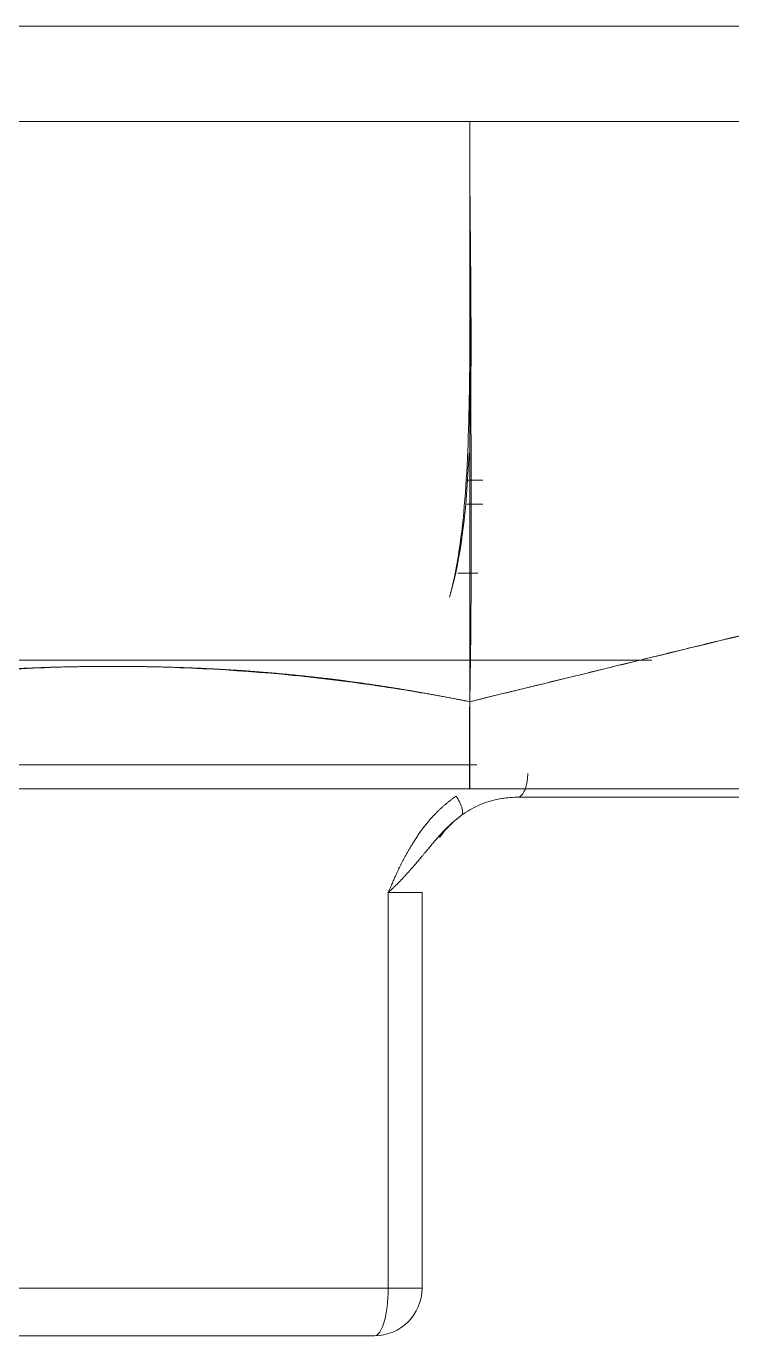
# Model space of a CAD drawing. Header units: millimetres. Extents: x 8883 to 11259, y -10160 to -6800.
# Drawn here: x 9806.79 to 9821.6, y -7120.1 to -7092.63 of the extents above; entities that cross this region are included whole.
import ezdxf

# ---------------------------------------------------------------- set-up
doc = ezdxf.new("R2010")
doc.units = ezdxf.units.MM

msp = doc.modelspace()

# ---------------------------------------------------------------- linework, layer by layer
at = {"linetype": 'Continuous', "lineweight": 18}
for p, q in [((9816.096, -7094.626), (9801.096, -7094.626)), ((9844.422, -7094.626), (9816.096, -7094.626)), ((9816.104, -7100.354), (9816.096, -7100.354)), ((9816.371, -7102.154), (9816.034, -7102.154)), ((9816.371, -7102.154), (9816.034, -7102.154)), ((9816.371, -7102.154), (9816.034, -7102.154)), ((9816.371, -7102.154), (9816.034, -7102.154)), ((9816.371, -7102.154), (9816.034, -7102.154)), ((9816.371, -7102.154), (9816.034, -7102.154)), ((9816.371, -7102.154), (9816.034, -7102.154)), ((9816.371, -7102.154), (9816.034, -7102.154)), ((9816.371, -7102.154), (9816.034, -7102.154)), ((9816.371, -7102.154), (9816.034, -7102.154)), ((9816.371, -7102.154), (9816.034, -7102.154)), ((9816.371, -7102.154), (9816.034, -7102.154)), ((9816.371, -7102.154), (9816.034, -7102.154)), ((9816.371, -7102.154), (9816.034, -7102.154)), ((9816.371, -7102.154), (9816.034, -7102.154)), ((9816.371, -7102.154), (9816.034, -7102.154)), ((9816.371, -7102.154), (9816.034, -7102.154)), ((9816.371, -7102.154), (9816.034, -7102.154)), ((9816.371, -7102.154), (9816.034, -7102.154)), ((9816.371, -7102.154), (9816.034, -7102.154)), ((9816.371, -7102.154), (9816.034, -7102.154)), ((9816.371, -7102.154), (9816.034, -7102.154)), ((9816.371, -7102.154), (9816.034, -7102.154)), ((9816.371, -7102.154), (9816.034, -7102.154)), ((9816.371, -7102.154), (9816.034, -7102.154)), ((9816.371, -7102.154), (9816.034, -7102.154)), ((9816.371, -7102.154), (9816.034, -7102.154)), ((9816.371, -7102.154), (9816.034, -7102.154)), ((9816.371, -7102.154), (9816.034, -7102.154)), ((9816.371, -7102.154), (9816.034, -7102.154)), ((9816.371, -7102.154), (9816.034, -7102.154)), ((9816.371, -7102.154), (9816.034, -7102.154)), ((9816.371, -7102.154), (9816.034, -7102.154)), ((9816.371, -7102.154), (9816.034, -7102.154)), ((9816.371, -7102.154), (9816.034, -7102.154)), ((9816.371, -7102.154), (9816.034, -7102.154)), ((9816.371, -7102.154), (9816.034, -7102.154)), ((9816.371, -7102.154), (9816.034, -7102.154)), ((9816.371, -7102.154), (9816.034, -7102.154)), ((9816.371, -7102.154), (9816.034, -7102.154)), ((9816.371, -7102.154), (9816.034, -7102.154)), ((9816.371, -7102.154), (9816.034, -7102.154)), ((9816.371, -7102.154), (9816.034, -7102.154)), ((9816.371, -7102.154), (9816.034, -7102.154)), ((9816.371, -7102.154), (9816.034, -7102.154)), ((9816.371, -7102.154), (9816.034, -7102.154)), ((9816.371, -7102.154), (9816.034, -7102.154)), ((9816.371, -7102.154), (9816.034, -7102.154)), ((9816.371, -7102.154), (9816.034, -7102.154)), ((9816.371, -7102.154), (9816.034, -7102.154)), ((9816.371, -7102.154), (9816.034, -7102.154)), ((9816.371, -7102.154), (9816.034, -7102.154)), ((9816.371, -7102.154), (9816.034, -7102.154)), ((9816.371, -7102.154), (9816.034, -7102.154)), ((9816.371, -7102.154), (9816.034, -7102.154)), ((9816.371, -7102.154), (9816.034, -7102.154)), ((9816.371, -7102.154), (9816.034, -7102.154)), ((9816.371, -7102.154), (9816.034, -7102.154)), ((9816.371, -7102.154), (9816.034, -7102.154)), ((9816.371, -7102.154), (9816.034, -7102.154)), ((9816.371, -7102.154), (9816.034, -7102.154)), ((9816.371, -7102.154), (9816.034, -7102.154)), ((9816.371, -7102.154), (9816.034, -7102.154)), ((9816.371, -7102.154), (9816.034, -7102.154)), ((9816.371, -7102.154), (9816.034, -7102.154)), ((9816.371, -7102.154), (9816.034, -7102.154)), ((9816.371, -7102.154), (9816.034, -7102.154)), ((9816.371, -7102.154), (9816.034, -7102.154)), ((9816.371, -7102.154), (9816.034, -7102.154)), ((9816.371, -7102.154), (9816.034, -7102.154)), ((9816.371, -7102.154), (9816.034, -7102.154)), ((9816.371, -7102.154), (9816.034, -7102.154)), ((9816.371, -7102.154), (9816.034, -7102.154)), ((9816.371, -7102.154), (9816.034, -7102.154)), ((9816.371, -7102.154), (9816.034, -7102.154)), ((9816.371, -7102.154), (9816.034, -7102.154)), ((9816.371, -7102.154), (9816.034, -7102.154)), ((9816.371, -7102.154), (9816.034, -7102.154)), ((9816.371, -7102.154), (9816.034, -7102.154)), ((9816.371, -7102.154), (9816.034, -7102.154)), ((9816.035, -7102.654), (9816.371, -7102.654)), ((9816.035, -7102.654), (9816.371, -7102.654)), ((9816.371, -7102.654), (9816.035, -7102.654)), ((9816.035, -7102.654), (9816.371, -7102.654)), ((9816.035, -7102.654), (9816.371, -7102.654)), ((9816.371, -7102.654), (9816.035, -7102.654)), ((9816.035, -7102.654), (9816.371, -7102.654)), ((9816.035, -7102.654), (9816.371, -7102.654)), ((9816.371, -7102.654), (9816.035, -7102.654)), ((9816.035, -7102.654), (9816.371, -7102.654)), ((9816.371, -7102.654), (9816.035, -7102.654)), ((9816.035, -7102.654), (9816.371, -7102.654)), ((9816.371, -7102.654), (9816.035, -7102.654)), ((9816.371, -7102.654), (9816.035, -7102.654)), ((9816.371, -7102.654), (9816.035, -7102.654)), ((9816.371, -7102.654), (9816.035, -7102.654)), ((9816.035, -7102.654), (9816.371, -7102.654)), ((9816.035, -7102.654), (9816.371, -7102.654)), ((9816.371, -7102.654), (9816.035, -7102.654)), ((9816.035, -7102.654), (9816.371, -7102.654)), ((9816.035, -7102.654), (9816.372, -7102.654)), ((9816.372, -7102.654), (9816.035, -7102.654)), ((9816.035, -7102.654), (9816.372, -7102.654)), ((9816.035, -7102.654), (9816.372, -7102.654)), ((9816.372, -7102.654), (9816.035, -7102.654)), ((9816.035, -7102.654), (9816.372, -7102.654)), ((9816.035, -7102.654), (9816.372, -7102.654)), ((9816.372, -7102.654), (9816.035, -7102.654)), ((9816.372, -7102.654), (9816.035, -7102.654)), ((9816.372, -7102.654), (9816.035, -7102.654)), ((9816.372, -7102.654), (9816.035, -7102.654)), ((9816.035, -7102.654), (9816.372, -7102.654)), ((9816.035, -7102.654), (9816.372, -7102.654)), ((9816.372, -7102.654), (9816.035, -7102.654)), ((9816.035, -7102.654), (9816.372, -7102.654)), ((9816.035, -7102.654), (9816.372, -7102.654)), ((9816.372, -7102.654), (9816.035, -7102.654)), ((9816.035, -7102.654), (9816.372, -7102.654)), ((9816.035, -7102.654), (9816.372, -7102.654)), ((9816.372, -7102.654), (9816.035, -7102.654)), ((9816.035, -7102.654), (9816.372, -7102.654)), ((9816.035, -7102.654), (9816.372, -7102.654)), ((9816.372, -7102.654), (9816.035, -7102.654)), ((9816.372, -7102.654), (9816.035, -7102.654)), ((9816.372, -7102.654), (9816.035, -7102.654)), ((9816.372, -7102.654), (9816.035, -7102.654)), ((9816.035, -7102.654), (9816.372, -7102.654)), ((9816.372, -7102.654), (9816.035, -7102.654)), ((9816.372, -7102.654), (9816.035, -7102.654)), ((9816.035, -7102.654), (9816.372, -7102.654)), ((9816.035, -7102.654), (9816.372, -7102.654)), ((9816.372, -7102.654), (9816.035, -7102.654)), ((9816.035, -7102.654), (9816.372, -7102.654)), ((9816.035, -7102.654), (9816.372, -7102.654)), ((9816.372, -7102.654), (9816.035, -7102.654)), ((9816.035, -7102.654), (9816.372, -7102.654)), ((9816.035, -7102.654), (9816.372, -7102.654)), ((9816.372, -7102.654), (9816.035, -7102.654)), ((9816.372, -7102.654), (9816.035, -7102.654)), ((9816.035, -7102.654), (9816.372, -7102.654)), ((9816.372, -7102.654), (9816.035, -7102.654)), ((9816.372, -7102.654), (9816.035, -7102.654)), ((9816.035, -7102.654), (9816.372, -7102.654)), ((9816.372, -7102.654), (9816.035, -7102.654)), ((9816.372, -7102.654), (9816.035, -7102.654)), ((9816.035, -7102.654), (9816.372, -7102.654)), ((9816.035, -7102.654), (9816.372, -7102.654)), ((9816.372, -7102.654), (9816.035, -7102.654)), ((9816.035, -7102.654), (9816.372, -7102.654)), ((9816.035, -7102.654), (9816.372, -7102.654)), ((9816.372, -7102.654), (9816.035, -7102.654)), ((9816.035, -7102.654), (9816.372, -7102.654)), ((9816.035, -7102.654), (9816.372, -7102.654)), ((9816.372, -7102.654), (9816.035, -7102.654)), ((9816.372, -7102.654), (9816.035, -7102.654)), ((9816.035, -7102.654), (9816.372, -7102.654)), ((9816.372, -7102.654), (9816.035, -7102.654)), ((9816.372, -7102.654), (9816.035, -7102.654)), ((9816.035, -7102.654), (9816.372, -7102.654)), ((9816.372, -7102.654), (9816.035, -7102.654)), ((9816.372, -7102.654), (9816.035, -7102.654)), ((9816.035, -7102.654), (9816.372, -7102.654)), ((9816.035, -7102.654), (9816.372, -7102.654)), ((9816.372, -7102.654), (9816.035, -7102.654)), ((9816.035, -7102.654), (9816.372, -7102.654)), ((9816.035, -7102.654), (9816.372, -7102.654)), ((9816.372, -7102.654), (9816.035, -7102.654)), ((9816.035, -7102.654), (9816.372, -7102.654)), ((9816.035, -7102.654), (9816.372, -7102.654)), ((9816.372, -7102.654), (9816.035, -7102.654)), ((9816.372, -7102.654), (9816.035, -7102.654)), ((9816.035, -7102.654), (9816.372, -7102.654)), ((9816.372, -7102.654), (9816.035, -7102.654)), ((9816.372, -7102.654), (9816.035, -7102.654)), ((9816.035, -7102.654), (9816.372, -7102.654)), ((9816.372, -7102.654), (9816.035, -7102.654)), ((9816.372, -7102.654), (9816.035, -7102.654)), ((9816.035, -7102.654), (9816.372, -7102.654)), ((9816.035, -7102.654), (9816.372, -7102.654)), ((9816.372, -7102.654), (9816.035, -7102.654)), ((9816.035, -7102.654), (9816.372, -7102.654)), ((9816.035, -7102.654), (9816.372, -7102.654)), ((9816.372, -7102.654), (9816.035, -7102.654)), ((9816.035, -7102.654), (9816.372, -7102.654)), ((9816.035, -7102.654), (9816.372, -7102.654)), ((9816.372, -7102.654), (9816.035, -7102.654)), ((9816.372, -7102.654), (9816.035, -7102.654)), ((9816.035, -7102.654), (9816.372, -7102.654)), ((9816.372, -7102.654), (9816.035, -7102.654)), ((9816.372, -7102.654), (9816.035, -7102.654)), ((9816.035, -7102.654), (9816.372, -7102.654)), ((9816.372, -7102.654), (9816.035, -7102.654)), ((9816.372, -7102.654), (9816.035, -7102.654)), ((9816.035, -7102.654), (9816.372, -7102.654)), ((9816.035, -7102.654), (9816.372, -7102.654)), ((9816.372, -7102.654), (9816.035, -7102.654)), ((9816.035, -7102.654), (9816.372, -7102.654)), ((9816.035, -7102.654), (9816.372, -7102.654)), ((9816.372, -7102.654), (9816.035, -7102.654)), ((9816.035, -7102.654), (9816.372, -7102.654)), ((9816.035, -7102.654), (9816.372, -7102.654)), ((9816.372, -7102.654), (9816.035, -7102.654)), ((9816.372, -7102.654), (9816.035, -7102.654)), ((9816.035, -7102.654), (9816.372, -7102.654)), ((9816.372, -7102.654), (9816.035, -7102.654)), ((9816.372, -7102.654), (9816.035, -7102.654)), ((9816.035, -7102.654), (9816.372, -7102.654)), ((9816.372, -7102.654), (9816.035, -7102.654)), ((9816.372, -7102.654), (9816.035, -7102.654)), ((9816.035, -7102.654), (9816.372, -7102.654)), ((9816.035, -7102.654), (9816.372, -7102.654)), ((9816.372, -7102.654), (9816.035, -7102.654)), ((9816.035, -7102.654), (9816.372, -7102.654)), ((9816.035, -7102.654), (9816.372, -7102.654)), ((9816.372, -7102.654), (9816.035, -7102.654)), ((9816.035, -7102.654), (9816.372, -7102.654)), ((9816.035, -7102.654), (9816.372, -7102.654)), ((9816.372, -7102.654), (9816.035, -7102.654)), ((9816.372, -7102.654), (9816.035, -7102.654)), ((9816.035, -7102.654), (9816.372, -7102.654)), ((9816.372, -7102.654), (9816.035, -7102.654)), ((9816.372, -7102.654), (9816.035, -7102.654)), ((9816.035, -7102.654), (9816.372, -7102.654)), ((9816.372, -7102.654), (9816.035, -7102.654)), ((9816.372, -7102.654), (9816.035, -7102.654)), ((9816.035, -7102.654), (9816.372, -7102.654)), ((9816.035, -7102.654), (9816.372, -7102.654)), ((9816.372, -7102.654), (9816.035, -7102.654)), ((9816.035, -7102.654), (9816.372, -7102.654)), ((9816.035, -7102.654), (9816.372, -7102.654)), ((9816.372, -7102.654), (9816.035, -7102.654)), ((9816.035, -7102.654), (9816.372, -7102.654)), ((9816.035, -7102.654), (9816.372, -7102.654)), ((9816.372, -7102.654), (9816.035, -7102.654)), ((9816.372, -7102.654), (9816.035, -7102.654)), ((9816.035, -7102.654), (9816.372, -7102.654)), ((9816.372, -7102.654), (9816.035, -7102.654)), ((9816.372, -7102.654), (9816.035, -7102.654)), ((9816.372, -7102.654), (9816.035, -7102.654)), ((9816.372, -7102.654), (9816.035, -7102.654)), ((9815.846, -7104.104), (9816.264, -7104.104)), ((9815.846, -7104.104), (9816.264, -7104.104)), ((9819.905, -7105.926), (9803.036, -7105.926)), ((9801.093, -7108.126), (9816.153, -7108.126)), ((9816.248, -7108.126), (9814.884, -7108.126)), ((9799.83, -7108.626), (9817.272, -7108.626)), ((9803.096, -7120.104), (9814.096, -7120.104)), ((9803.096, -7120.104), (9814.096, -7120.104))]:
    msp.add_line(p, q, dxfattribs=at)
at = {"linetype": 'Continuous', "lineweight": 13}
for p in [(9802.806, -7119.104), (9802.806, -7119.104), (9815.096, -7119.104), (9815.096, -7119.104)]:
    msp.add_line(p, (9814.385, -7119.104), dxfattribs=at)
at = {"linetype": 'Continuous', "lineweight": 18}
msp.add_arc((9814.096, -7119.104), 1, 270, 0, dxfattribs=at)
msp.add_arc((9814.096, -7119.104), 1, 270, 0, dxfattribs=at)
at = {"linetype": 'Continuous', "lineweight": 13}
msp.add_ellipse((9814.096, -7119.104), major_axis=(0, 1), ratio=0.289474, start_param=3.141593, end_param=4.712389, dxfattribs=at)
msp.add_ellipse((9814.096, -7119.104), major_axis=(0, 1), ratio=0.289474, start_param=3.141593, end_param=4.712389, dxfattribs=at)
for points in [[(9789.512, -7092.625), (9903.052, -7092.625)], [(9815.096, -7110.804), (9814.385, -7110.804)], [(9814.385, -7119.104), (9814.385, -7110.804)], [(9815.096, -7110.804), (9814.385, -7110.804)], [(9814.385, -7119.104), (9814.385, -7110.804)]]:
    msp.add_open_spline(points, degree=1, dxfattribs=at)
at = {"linetype": 'Continuous', "lineweight": 18}
for points, degree in [([(9903.919, -7094.626), (9801.094, -7094.626)], 1), ([(9801.096, -7094.626), (9806.096, -7094.626), (9811.096, -7094.626), (9816.096, -7094.626)], 3), ([(9816.096, -7106.799), (9816.132, -7105.197), (9816.132, -7101.217), (9816.096, -7096.733), (9816.096, -7094.626)], 3), ([(9816.082, -7101.593), (9816.029, -7102.787), (9815.913, -7103.806), (9815.673, -7104.603)], 3), ([(9801.096, -7108.626), (9805.951, -7108.626), (9811.237, -7108.626), (9816.095, -7108.626)], 3), ([(9816.095, -7108.626), (9819.66, -7108.626), (9822.727, -7108.626), (9825.297, -7108.626)], 3), ([(9815.096, -7110.804), (9815.096, -7119.104)], 1), ([(9815.096, -7110.804), (9815.096, -7119.104)], 1)]:
    msp.add_open_spline(points, degree=degree, dxfattribs=at)
for points, knots in [([(9815.673, -7104.603), (9815.819, -7104.07), (9815.919, -7103.427), (9816.047, -7101.966), (9816.076, -7101.149), (9816.105, -7099.418), (9816.105, -7098.503), (9816.1, -7096.608), (9816.094, -7095.626), (9816.096, -7094.626)], [0, 0, 0, 0, 0.25, 0.25, 0.5, 0.5, 0.75, 0.75, 1, 1, 1, 1]), ([(9816.096, -7094.626), (9816.093, -7096.582), (9816.142, -7098.606), (9816.114, -7100.583), (9816.109, -7100.815), (9816.102, -7101.041)], [0, 0, 0, 0, 0.879967, 0.879967, 1, 1, 1, 1]), ([(9816.096, -7094.626), (9816.581, -7094.626), (9820.052, -7094.626), (9826.509, -7094.626), (9835.465, -7094.626), (9841.436, -7094.626), (9844.422, -7094.626)], [0, 0, 0, 0, 0.051421, 0.367613, 0.683806, 1, 1, 1, 1]), ([(9816.096, -7094.626), (9816.096, -7096.77), (9816.096, -7100.005), (9816.096, -7104.122), (9816.096, -7105.982), (9816.096, -7106.799)], [0, 0, 0, 0, 0.499991, 0.749987, 1, 1, 1, 1]), ([(9844.422, -7099.899), (9842.067, -7100.472), (9839.712, -7101.046), (9836.177, -7101.907), (9834.998, -7102.194), (9832.639, -7102.769), (9830.279, -7103.344), (9827.917, -7103.919), (9825.554, -7104.495), (9824.373, -7104.783), (9822.008, -7105.359), (9820.235, -7105.791), (9818.461, -7106.223), (9817.278, -7106.511), (9816.687, -7106.655), (9816.096, -7106.799)], [0, 0, 0, 0, 0.25, 0.25, 0.375, 0.375, 0.5, 0.625, 0.625, 0.75, 0.75, 0.875, 0.9375, 0.9375, 1, 1, 1, 1]), ([(9816.096, -7106.8), (9816.173, -7106.781), (9816.327, -7106.743), (9816.56, -7106.686), (9816.793, -7106.629), (9817.027, -7106.572), (9817.261, -7106.515), (9817.496, -7106.458), (9817.732, -7106.4), (9817.968, -7106.342), (9818.206, -7106.284), (9818.444, -7106.226), (9818.682, -7106.168), (9818.922, -7106.109), (9819.162, -7106.05), (9819.403, -7105.991), (9819.645, -7105.932), (9819.887, -7105.873), (9820.13, -7105.813), (9820.374, -7105.754), (9820.619, -7105.694), (9820.865, -7105.634), (9821.111, -7105.573), (9821.359, -7105.513), (9821.607, -7105.452), (9821.856, -7105.392), (9822.106, -7105.33), (9822.356, -7105.269), (9822.608, -7105.208), (9822.86, -7105.146), (9823.114, -7105.084), (9823.368, -7105.022), (9823.623, -7104.96), (9823.879, -7104.898), (9824.136, -7104.835), (9824.394, -7104.773), (9824.653, -7104.71), (9824.913, -7104.646), (9825.174, -7104.583), (9825.436, -7104.519), (9825.698, -7104.455), (9825.962, -7104.391), (9826.227, -7104.327), (9826.493, -7104.262), (9826.761, -7104.197), (9827.029, -7104.132), (9827.298, -7104.067), (9827.568, -7104.001), (9827.84, -7103.936), (9828.113, -7103.869), (9828.386, -7103.803), (9828.661, -7103.736), (9828.938, -7103.669), (9829.215, -7103.602), (9829.494, -7103.534), (9829.773, -7103.466), (9830.054, -7103.398), (9830.337, -7103.329), (9830.62, -7103.26), (9831.042, -7103.157), (9831.611, -7103.019), (9832.336, -7102.841), (9833.089, -7102.657), (9833.871, -7102.466), (9834.682, -7102.268), (9835.522, -7102.063), (9836.391, -7101.851), (9837.29, -7101.632), (9838.219, -7101.406), (9839.177, -7101.173), (9840.166, -7100.933), (9841.186, -7100.685), (9842.237, -7100.43), (9843.319, -7100.167), (9844.051, -7099.989), (9844.422, -7099.899)], [0, 0, 0, 0, 0.008167, 0.016357, 0.024572, 0.03281, 0.041073, 0.049361, 0.057673, 0.066011, 0.074374, 0.082762, 0.091176, 0.099616, 0.108082, 0.116575, 0.125094, 0.133641, 0.142215, 0.150817, 0.159446, 0.168104, 0.176791, 0.185506, 0.194251, 0.203025, 0.211829, 0.220664, 0.22953, 0.238426, 0.247354, 0.256315, 0.265307, 0.274332, 0.283391, 0.292483, 0.301609, 0.31077, 0.319966, 0.329197, 0.338465, 0.347769, 0.35711, 0.366489, 0.375905, 0.385361, 0.394855, 0.40439, 0.413964, 0.42358, 0.433237, 0.442936, 0.452678, 0.462463, 0.472292, 0.482166, 0.492085, 0.50205, 0.512062, 0.522121, 0.546718, 0.57232, 0.598933, 0.626562, 0.655215, 0.684898, 0.71562, 0.747389, 0.780215, 0.814109, 0.849081, 0.885143, 0.922308, 0.960589, 1, 1, 1, 1]), ([(9801.096, -7106.799), (9801.69, -7106.681), (9802.917, -7106.466), (9805.42, -7106.154), (9808.596, -7105.996), (9811.771, -7106.154), (9814.274, -7106.466), (9815.501, -7106.681), (9816.096, -7106.799)], [0, 0, 0, 0, 0.125, 0.25, 0.5, 0.75, 0.875, 1, 1, 1, 1]), ([(9816.096, -7106.799), (9816.079, -7106.796), (9816.046, -7106.789), (9815.996, -7106.78), (9815.946, -7106.77), (9815.896, -7106.76), (9815.846, -7106.75), (9815.796, -7106.74), (9815.746, -7106.731), (9815.695, -7106.721), (9815.645, -7106.711), (9815.594, -7106.702), (9815.543, -7106.692), (9815.492, -7106.683), (9815.441, -7106.673), (9815.39, -7106.664), (9815.339, -7106.655), (9815.287, -7106.645), (9815.236, -7106.636), (9815.184, -7106.627), (9815.132, -7106.617), (9815.081, -7106.608), (9815.029, -7106.599), (9814.976, -7106.59), (9814.924, -7106.581), (9814.872, -7106.572), (9814.82, -7106.563), (9814.767, -7106.554), (9814.714, -7106.546), (9814.661, -7106.537), (9814.609, -7106.528), (9814.556, -7106.52), (9814.502, -7106.511), (9814.449, -7106.502), (9814.396, -7106.494), (9814.342, -7106.486), (9814.289, -7106.477), (9814.235, -7106.469), (9814.181, -7106.461), (9814.127, -7106.453), (9814.073, -7106.445), (9814.019, -7106.437), (9813.965, -7106.429), (9813.91, -7106.421), (9813.856, -7106.413), (9813.801, -7106.406), (9813.747, -7106.398), (9813.692, -7106.39), (9813.637, -7106.383), (9813.582, -7106.376), (9813.527, -7106.368), (9813.471, -7106.361), (9813.416, -7106.354), (9813.361, -7106.347), (9813.305, -7106.34), (9813.249, -7106.333), (9813.193, -7106.326), (9813.137, -7106.319), (9813.081, -7106.312), (9813.025, -7106.306), (9812.969, -7106.299), (9812.913, -7106.293), (9812.856, -7106.286), (9812.8, -7106.28), (9812.743, -7106.274), (9812.686, -7106.268), (9812.629, -7106.262), (9812.572, -7106.256), (9812.515, -7106.25), (9812.458, -7106.244), (9812.401, -7106.238), (9812.343, -7106.232), (9812.286, -7106.227), (9812.228, -7106.221), (9812.171, -7106.216), (9812.113, -7106.211), (9812.055, -7106.206), (9811.997, -7106.2), (9811.939, -7106.195), (9811.881, -7106.19), (9811.822, -7106.186), (9811.764, -7106.181), (9811.705, -7106.176), (9811.647, -7106.172), (9811.588, -7106.167), (9811.529, -7106.163), (9811.47, -7106.158), (9811.411, -7106.154), (9811.352, -7106.15), (9811.293, -7106.146), (9811.234, -7106.142), (9811.174, -7106.138), (9811.115, -7106.134), (9811.055, -7106.131), (9810.995, -7106.127), (9810.936, -7106.124), (9810.876, -7106.12), (9810.816, -7106.117), (9810.756, -7106.114), (9810.695, -7106.111), (9810.635, -7106.108), (9810.575, -7106.105), (9810.514, -7106.102), (9810.454, -7106.099), (9810.393, -7106.096), (9810.332, -7106.094), (9810.272, -7106.091), (9810.211, -7106.089), (9810.15, -7106.087), (9810.089, -7106.084), (9810.027, -7106.082), (9809.966, -7106.08), (9809.905, -7106.078), (9809.843, -7106.077), (9809.782, -7106.075), (9809.72, -7106.073), (9809.658, -7106.072), (9809.596, -7106.07), (9809.535, -7106.069), (9809.473, -7106.068), (9809.41, -7106.066), (9809.348, -7106.065), (9809.286, -7106.064), (9809.224, -7106.063), (9809.161, -7106.062), (9809.099, -7106.062), (9809.036, -7106.061), (9808.973, -7106.06), (9808.911, -7106.06), (9808.848, -7106.06), (9808.785, -7106.059), (9808.722, -7106.059), (9808.659, -7106.059), (9808.575, -7106.059), (9808.469, -7106.059), (9808.343, -7106.059), (9808.218, -7106.06), (9808.093, -7106.062), (9807.968, -7106.063), (9807.843, -7106.065), (9807.719, -7106.067), (9807.595, -7106.07), (9807.471, -7106.073), (9807.348, -7106.076), (9807.225, -7106.08), (9807.103, -7106.084), (9806.981, -7106.089), (9806.859, -7106.094), (9806.738, -7106.099), (9806.617, -7106.104), (9806.496, -7106.11), (9806.376, -7106.117), (9806.256, -7106.123), (9806.136, -7106.13), (9806.017, -7106.138), (9805.899, -7106.146), (9805.78, -7106.154), (9805.662, -7106.162), (9805.545, -7106.171), (9805.428, -7106.181), (9805.311, -7106.19), (9805.195, -7106.2), (9805.079, -7106.211), (9804.963, -7106.221), (9804.848, -7106.232), (9804.733, -7106.244), (9804.619, -7106.255), (9804.505, -7106.267), (9804.392, -7106.28), (9804.279, -7106.292), (9804.166, -7106.305), (9804.054, -7106.319), (9803.942, -7106.332), (9803.831, -7106.346), (9803.72, -7106.361), (9803.61, -7106.375), (9803.5, -7106.39), (9803.39, -7106.405), (9803.281, -7106.421), (9803.172, -7106.437), (9803.064, -7106.453), (9802.956, -7106.469), (9802.849, -7106.486), (9802.742, -7106.502), (9802.636, -7106.519), (9802.53, -7106.537), (9802.424, -7106.554), (9802.319, -7106.572), (9802.215, -7106.59), (9802.111, -7106.608), (9802.007, -7106.627), (9801.904, -7106.645), (9801.801, -7106.664), (9801.699, -7106.683), (9801.597, -7106.702), (9801.496, -7106.721), (9801.395, -7106.74), (9801.295, -7106.76), (9801.195, -7106.78), (9801.129, -7106.793), (9801.096, -7106.799)], [0, 0, 0, 0, 0.003474, 0.006951, 0.01043, 0.013913, 0.017398, 0.020886, 0.024378, 0.027872, 0.031371, 0.034872, 0.038378, 0.041887, 0.045399, 0.048916, 0.052436, 0.055961, 0.05949, 0.063022, 0.066559, 0.0701, 0.073646, 0.077196, 0.08075, 0.084309, 0.087873, 0.091441, 0.095014, 0.098591, 0.102173, 0.10576, 0.109352, 0.112949, 0.116551, 0.120157, 0.123769, 0.127385, 0.131007, 0.134634, 0.138266, 0.141903, 0.145545, 0.149192, 0.152845, 0.156503, 0.160166, 0.163834, 0.167508, 0.171187, 0.174871, 0.178561, 0.182256, 0.185956, 0.189662, 0.193374, 0.19709, 0.200813, 0.20454, 0.208273, 0.212012, 0.215756, 0.219506, 0.223261, 0.227021, 0.230787, 0.234559, 0.238336, 0.242119, 0.245907, 0.249701, 0.253501, 0.257306, 0.261116, 0.264933, 0.268755, 0.272582, 0.276415, 0.280253, 0.284098, 0.287948, 0.291803, 0.295664, 0.299531, 0.303403, 0.307281, 0.311164, 0.315053, 0.318948, 0.322848, 0.326754, 0.330666, 0.334583, 0.338506, 0.342435, 0.346369, 0.350308, 0.354254, 0.358205, 0.362161, 0.366123, 0.370091, 0.374065, 0.378044, 0.382028, 0.386018, 0.390014, 0.394016, 0.398023, 0.402035, 0.406053, 0.410077, 0.414107, 0.418141, 0.422182, 0.426228, 0.430279, 0.434337, 0.438399, 0.442467, 0.446541, 0.45062, 0.454705, 0.458795, 0.462891, 0.466992, 0.471099, 0.475211, 0.479329, 0.483452, 0.487581, 0.491715, 0.495854, 0.499999, 0.508281, 0.516543, 0.524782, 0.533, 0.541195, 0.549369, 0.557521, 0.565651, 0.573759, 0.581844, 0.589907, 0.597948, 0.605967, 0.613963, 0.621937, 0.629889, 0.637818, 0.645725, 0.653609, 0.661471, 0.669311, 0.677128, 0.684923, 0.692695, 0.700445, 0.708172, 0.715877, 0.72356, 0.73122, 0.738858, 0.746474, 0.754067, 0.761638, 0.769187, 0.776714, 0.784219, 0.791702, 0.799163, 0.806602, 0.81402, 0.821416, 0.82879, 0.836143, 0.843475, 0.850786, 0.858077, 0.865346, 0.872595, 0.879824, 0.887033, 0.894223, 0.901393, 0.908544, 0.915677, 0.922791, 0.929887, 0.936967, 0.944029, 0.951075, 0.958106, 0.965121, 0.972122, 0.97911, 0.986085, 0.993048, 1, 1, 1, 1]), ([(9816.114, -7105.926), (9816.153, -7105.926), (9816.193, -7105.926), (9817.537, -7105.926), (9818.766, -7105.926), (9819.918, -7105.926)], [0, 0, 0, 0, 0.02995, 0.02995, 1, 1, 1, 1]), ([(9816.095, -7108.626), (9816.095, -7108.618), (9816.095, -7108.602), (9816.095, -7108.577), (9816.095, -7108.553), (9816.095, -7108.528), (9816.095, -7108.503), (9816.095, -7108.477), (9816.095, -7108.452), (9816.095, -7108.426), (9816.095, -7108.4), (9816.095, -7108.374), (9816.095, -7108.348), (9816.095, -7108.321), (9816.095, -7108.295), (9816.094, -7108.268), (9816.094, -7108.24), (9816.094, -7108.213), (9816.094, -7108.185), (9816.094, -7108.157), (9816.094, -7108.129), (9816.094, -7108.101), (9816.094, -7108.072), (9816.094, -7108.043), (9816.094, -7108.014), (9816.094, -7107.985), (9816.094, -7107.955), (9816.094, -7107.925), (9816.094, -7107.895), (9816.093, -7107.865), (9816.093, -7107.834), (9816.093, -7107.803), (9816.093, -7107.772), (9816.093, -7107.741), (9816.093, -7107.709), (9816.094, -7107.677), (9816.094, -7107.644), (9816.094, -7107.612), (9816.094, -7107.579), (9816.094, -7107.545), (9816.094, -7107.512), (9816.094, -7107.478), (9816.094, -7107.443), (9816.094, -7107.409), (9816.094, -7107.374), (9816.094, -7107.338), (9816.094, -7107.303), (9816.095, -7107.267), (9816.095, -7107.23), (9816.095, -7107.193), (9816.095, -7107.156), (9816.095, -7107.118), (9816.095, -7107.08), (9816.095, -7107.041), (9816.095, -7107.002), (9816.095, -7106.963), (9816.095, -7106.922), (9816.096, -7106.882), (9816.096, -7106.841), (9816.096, -7106.813), (9816.096, -7106.8)], [0, 0, 0, 0, 0.015484, 0.030996, 0.046534, 0.062102, 0.077699, 0.093328, 0.108988, 0.124682, 0.140411, 0.156177, 0.17198, 0.187823, 0.203707, 0.219635, 0.235607, 0.251626, 0.267693, 0.283812, 0.299983, 0.31621, 0.332493, 0.348836, 0.365242, 0.381711, 0.398247, 0.414853, 0.43153, 0.448282, 0.465112, 0.482021, 0.499013, 0.516091, 0.533257, 0.550515, 0.567868, 0.585318, 0.602868, 0.620523, 0.638284, 0.656156, 0.67414, 0.692241, 0.71046, 0.728801, 0.747267, 0.76586, 0.784583, 0.80344, 0.822433, 0.841566, 0.86084, 0.88026, 0.899828, 0.919547, 0.939421, 0.959452, 0.979644, 1, 1, 1, 1]), ([(9816.096, -7106.799), (9816.096, -7107.14), (9816.096, -7107.787), (9816.096, -7108.367), (9816.096, -7108.626)], [0, 0, 0, 0, 0.499954, 1, 1, 1, 1]), ([(9817.314, -7108.304), (9817.314, -7108.337), (9817.312, -7108.37), (9817.307, -7108.434), (9817.302, -7108.466), (9817.291, -7108.526), (9817.285, -7108.555), (9817.269, -7108.609), (9817.26, -7108.635), (9817.24, -7108.681), (9817.229, -7108.702), (9817.205, -7108.738), (9817.192, -7108.754), (9817.166, -7108.779), (9817.152, -7108.788), (9817.124, -7108.801), (9817.11, -7108.804), (9817.096, -7108.804)], [0, 0, 0, 0, 0.125, 0.125, 0.25, 0.25, 0.375, 0.375, 0.5, 0.5, 0.625, 0.625, 0.75, 0.75, 0.875, 0.875, 1, 1, 1, 1]), ([(9817.314, -7108.304), (9817.314, -7108.337), (9817.312, -7108.37), (9817.307, -7108.434), (9817.302, -7108.466), (9817.291, -7108.526), (9817.285, -7108.555), (9817.269, -7108.609), (9817.26, -7108.635), (9817.24, -7108.681), (9817.229, -7108.702), (9817.205, -7108.738), (9817.192, -7108.754), (9817.166, -7108.779), (9817.152, -7108.788), (9817.124, -7108.801), (9817.11, -7108.804), (9817.096, -7108.804)], [0, 0, 0, 0, 0.125, 0.125, 0.25, 0.25, 0.375, 0.375, 0.5, 0.5, 0.625, 0.625, 0.75, 0.75, 0.875, 0.875, 1, 1, 1, 1]), ([(9816.095, -7108.626), (9815.494, -7108.626), (9814.274, -7108.626), (9811.78, -7108.626), (9808.596, -7108.626), (9805.412, -7108.626), (9802.918, -7108.626), (9801.697, -7108.626), (9801.096, -7108.626)], [0, 0, 0, 0, 0.124994, 0.249996, 0.5, 0.750004, 0.875006, 1, 1, 1, 1]), ([(9814.385, -7110.804), (9814.4, -7110.769), (9814.43, -7110.702), (9814.471, -7110.607), (9814.509, -7110.522), (9814.543, -7110.446), (9814.573, -7110.381), (9814.598, -7110.326), (9814.623, -7110.273), (9814.65, -7110.219), (9814.68, -7110.159), (9814.712, -7110.099), (9814.745, -7110.039), (9814.779, -7109.978), (9814.814, -7109.916), (9814.851, -7109.854), (9814.894, -7109.783), (9814.942, -7109.705), (9814.997, -7109.622), (9815.051, -7109.543), (9815.105, -7109.468), (9815.16, -7109.396), (9815.214, -7109.328), (9815.263, -7109.271), (9815.305, -7109.224), (9815.342, -7109.184), (9815.38, -7109.145), (9815.419, -7109.106), (9815.459, -7109.068), (9815.5, -7109.03), (9815.542, -7108.992), (9815.584, -7108.955), (9815.628, -7108.919), (9815.672, -7108.883), (9815.718, -7108.848), (9815.764, -7108.812), (9815.796, -7108.79), (9815.812, -7108.778)], [0, 0, 0, 0, 0.045144, 0.086043, 0.122697, 0.155107, 0.183273, 0.207197, 0.22688, 0.252591, 0.278781, 0.305455, 0.332617, 0.360272, 0.388425, 0.417079, 0.446239, 0.486683, 0.525925, 0.563983, 0.600878, 0.636636, 0.671281, 0.704842, 0.726477, 0.748263, 0.770207, 0.792317, 0.814602, 0.837068, 0.859723, 0.882574, 0.905627, 0.92889, 0.952369, 0.97607, 1, 1, 1, 1]), ([(9814.385, -7110.804), (9814.4, -7110.769), (9814.43, -7110.702), (9814.471, -7110.607), (9814.509, -7110.522), (9814.543, -7110.446), (9814.573, -7110.381), (9814.598, -7110.326), (9814.623, -7110.273), (9814.65, -7110.219), (9814.68, -7110.159), (9814.712, -7110.099), (9814.745, -7110.039), (9814.779, -7109.978), (9814.814, -7109.916), (9814.851, -7109.854), (9814.894, -7109.783), (9814.942, -7109.705), (9814.997, -7109.622), (9815.051, -7109.543), (9815.105, -7109.468), (9815.16, -7109.396), (9815.214, -7109.328), (9815.263, -7109.271), (9815.305, -7109.224), (9815.342, -7109.184), (9815.38, -7109.145), (9815.419, -7109.106), (9815.459, -7109.068), (9815.5, -7109.03), (9815.542, -7108.992), (9815.584, -7108.955), (9815.628, -7108.919), (9815.672, -7108.883), (9815.718, -7108.848), (9815.764, -7108.812), (9815.796, -7108.79), (9815.812, -7108.778)], [0, 0, 0, 0, 0.045144, 0.086043, 0.122697, 0.155107, 0.183273, 0.207197, 0.22688, 0.252591, 0.278781, 0.305455, 0.332617, 0.360272, 0.388425, 0.417079, 0.446239, 0.486683, 0.525925, 0.563983, 0.600878, 0.636636, 0.671281, 0.704842, 0.726477, 0.748263, 0.770207, 0.792317, 0.814602, 0.837068, 0.859723, 0.882574, 0.905627, 0.92889, 0.952369, 0.97607, 1, 1, 1, 1]), ([(9815.924, -7109.183), (9815.952, -7109.163), (9816.038, -7109.104), (9816.193, -7109.015), (9816.4, -7108.924), (9816.637, -7108.852), (9816.873, -7108.812), (9817.029, -7108.804), (9817.096, -7108.804)], [0, 0, 0, 0, 0.08096, 0.240702, 0.417792, 0.615022, 0.835054, 1, 1, 1, 1]), ([(9815.924, -7109.183), (9815.952, -7109.163), (9816.038, -7109.104), (9816.193, -7109.015), (9816.4, -7108.924), (9816.637, -7108.852), (9816.873, -7108.812), (9817.029, -7108.804), (9817.096, -7108.804)], [0, 0, 0, 0, 0.08096, 0.240702, 0.417792, 0.615022, 0.835054, 1, 1, 1, 1]), ([(9825.297, -7108.626), (9825.28, -7108.626), (9825.247, -7108.626), (9825.196, -7108.626), (9825.145, -7108.626), (9825.094, -7108.626), (9825.043, -7108.626), (9824.992, -7108.626), (9824.94, -7108.626), (9824.889, -7108.626), (9824.837, -7108.626), (9824.785, -7108.626), (9824.733, -7108.626), (9824.68, -7108.626), (9824.628, -7108.626), (9824.575, -7108.626), (9824.522, -7108.626), (9824.469, -7108.626), (9824.416, -7108.626), (9824.363, -7108.626), (9824.309, -7108.626), (9824.256, -7108.626), (9824.202, -7108.626), (9824.148, -7108.626), (9824.094, -7108.626), (9824.039, -7108.626), (9823.985, -7108.626), (9823.93, -7108.626), (9823.875, -7108.626), (9823.82, -7108.626), (9823.765, -7108.626), (9823.71, -7108.626), (9823.654, -7108.626), (9823.599, -7108.626), (9823.543, -7108.626), (9823.487, -7108.626), (9823.431, -7108.626), (9823.374, -7108.626), (9823.318, -7108.626), (9823.261, -7108.626), (9823.205, -7108.626), (9823.148, -7108.626), (9823.091, -7108.626), (9823.033, -7108.626), (9822.976, -7108.626), (9822.918, -7108.626), (9822.861, -7108.626), (9822.803, -7108.626), (9822.745, -7108.626), (9822.687, -7108.626), (9822.629, -7108.626), (9822.57, -7108.626), (9822.512, -7108.626), (9822.453, -7108.626), (9822.394, -7108.626), (9822.335, -7108.626), (9822.276, -7108.626), (9822.216, -7108.626), (9822.157, -7108.626), (9822.097, -7108.626), (9822.037, -7108.626), (9821.978, -7108.626), (9821.918, -7108.626), (9821.857, -7108.626), (9821.797, -7108.626), (9821.737, -7108.626), (9821.676, -7108.626), (9821.615, -7108.626), (9821.554, -7108.626), (9821.493, -7108.626), (9821.432, -7108.626), (9821.371, -7108.626), (9821.309, -7108.626), (9821.248, -7108.626), (9821.186, -7108.627), (9821.124, -7108.627), (9821.044, -7108.627), (9820.945, -7108.627), (9820.828, -7108.627), (9820.711, -7108.627), (9820.592, -7108.627), (9820.474, -7108.627), (9820.355, -7108.627), (9820.236, -7108.627), (9820.116, -7108.627), (9819.996, -7108.627), (9819.875, -7108.627), (9819.754, -7108.627), (9819.633, -7108.627), (9819.511, -7108.627), (9819.389, -7108.627), (9819.266, -7108.627), (9819.144, -7108.627), (9819.02, -7108.627), (9818.897, -7108.627), (9818.773, -7108.627), (9818.648, -7108.627), (9818.524, -7108.627), (9818.399, -7108.627), (9818.273, -7108.627), (9818.148, -7108.627), (9818.022, -7108.627), (9817.895, -7108.627), (9817.769, -7108.627), (9817.642, -7108.627), (9817.514, -7108.627), (9817.387, -7108.627), (9817.259, -7108.627), (9817.131, -7108.627), (9817.002, -7108.627), (9816.874, -7108.627), (9816.745, -7108.626), (9816.615, -7108.626), (9816.486, -7108.626), (9816.356, -7108.626), (9816.226, -7108.626), (9816.139, -7108.626), (9816.095, -7108.626)], [0, 0, 0, 0, 0.006662, 0.013323, 0.019985, 0.026647, 0.033309, 0.039971, 0.046633, 0.053296, 0.059958, 0.066621, 0.073284, 0.079947, 0.08661, 0.093273, 0.099937, 0.1066, 0.113264, 0.119927, 0.126591, 0.133255, 0.139919, 0.146584, 0.153248, 0.159913, 0.166577, 0.173242, 0.179907, 0.186572, 0.193238, 0.199903, 0.206569, 0.213234, 0.2199, 0.226566, 0.233232, 0.239899, 0.246565, 0.253232, 0.259899, 0.266566, 0.273233, 0.2799, 0.286567, 0.293235, 0.299903, 0.306571, 0.313239, 0.319907, 0.326576, 0.333244, 0.339913, 0.346582, 0.353252, 0.359921, 0.36659, 0.37326, 0.37993, 0.3866, 0.393271, 0.399941, 0.406612, 0.413283, 0.419954, 0.426625, 0.433297, 0.439969, 0.446641, 0.453313, 0.459985, 0.466658, 0.47333, 0.480003, 0.486677, 0.49335, 0.500024, 0.512558, 0.525091, 0.537623, 0.550153, 0.562681, 0.575208, 0.587734, 0.600258, 0.61278, 0.625301, 0.63782, 0.650337, 0.662853, 0.675367, 0.687879, 0.70039, 0.712898, 0.725405, 0.737909, 0.750412, 0.762913, 0.775412, 0.787909, 0.800403, 0.812896, 0.825386, 0.837874, 0.85036, 0.862844, 0.875325, 0.887804, 0.90028, 0.912754, 0.925226, 0.937695, 0.950161, 0.962625, 0.975086, 0.987544, 1, 1, 1, 1]), ([(9814.385, -7110.804), (9814.391, -7110.799), (9814.404, -7110.787), (9814.422, -7110.77), (9814.44, -7110.753), (9814.459, -7110.736), (9814.477, -7110.719), (9814.495, -7110.702), (9814.513, -7110.684), (9814.53, -7110.667), (9814.548, -7110.65), (9814.565, -7110.633), (9814.583, -7110.616), (9814.6, -7110.599), (9814.617, -7110.581), (9814.634, -7110.564), (9814.651, -7110.547), (9814.667, -7110.53), (9814.684, -7110.513), (9814.7, -7110.495), (9814.716, -7110.478), (9814.732, -7110.461), (9814.748, -7110.444), (9814.764, -7110.426), (9814.779, -7110.409), (9814.794, -7110.392), (9814.81, -7110.375), (9814.827, -7110.355), (9814.846, -7110.333), (9814.869, -7110.307), (9814.894, -7110.279), (9814.921, -7110.248), (9814.949, -7110.215), (9814.98, -7110.18), (9815.012, -7110.143), (9815.046, -7110.103), (9815.081, -7110.061), (9815.118, -7110.017), (9815.157, -7109.97), (9815.194, -7109.926), (9815.229, -7109.883), (9815.262, -7109.844), (9815.294, -7109.804), (9815.327, -7109.765), (9815.36, -7109.727), (9815.392, -7109.689), (9815.425, -7109.651), (9815.458, -7109.613), (9815.492, -7109.577), (9815.525, -7109.54), (9815.559, -7109.504), (9815.594, -7109.469), (9815.628, -7109.434), (9815.664, -7109.401), (9815.699, -7109.367), (9815.735, -7109.335), (9815.772, -7109.303), (9815.809, -7109.272), (9815.847, -7109.241), (9815.885, -7109.212), (9815.911, -7109.193), (9815.924, -7109.183)], [0, 0, 0, 0, 0.010611, 0.021212, 0.031802, 0.04238, 0.052945, 0.063496, 0.074033, 0.084554, 0.095058, 0.105545, 0.116013, 0.126462, 0.13689, 0.147296, 0.15768, 0.168041, 0.178378, 0.188691, 0.198981, 0.209245, 0.219485, 0.229699, 0.239888, 0.25005, 0.260185, 0.270292, 0.284095, 0.299378, 0.31612, 0.334305, 0.353911, 0.374914, 0.397289, 0.421006, 0.446033, 0.472336, 0.499886, 0.528653, 0.552352, 0.575883, 0.599254, 0.622469, 0.645537, 0.668465, 0.691258, 0.713924, 0.736471, 0.758905, 0.781233, 0.803461, 0.825596, 0.847645, 0.869612, 0.891503, 0.913324, 0.935079, 0.956774, 0.978413, 1, 1, 1, 1]), ([(9814.385, -7110.804), (9814.391, -7110.799), (9814.404, -7110.787), (9814.422, -7110.77), (9814.44, -7110.753), (9814.459, -7110.736), (9814.477, -7110.719), (9814.495, -7110.702), (9814.513, -7110.684), (9814.53, -7110.667), (9814.548, -7110.65), (9814.565, -7110.633), (9814.583, -7110.616), (9814.6, -7110.599), (9814.617, -7110.581), (9814.634, -7110.564), (9814.651, -7110.547), (9814.667, -7110.53), (9814.684, -7110.513), (9814.7, -7110.495), (9814.716, -7110.478), (9814.732, -7110.461), (9814.748, -7110.444), (9814.764, -7110.426), (9814.779, -7110.409), (9814.794, -7110.392), (9814.81, -7110.375), (9814.827, -7110.355), (9814.846, -7110.333), (9814.869, -7110.307), (9814.894, -7110.279), (9814.921, -7110.248), (9814.949, -7110.215), (9814.98, -7110.18), (9815.012, -7110.143), (9815.046, -7110.103), (9815.081, -7110.061), (9815.118, -7110.017), (9815.157, -7109.97), (9815.194, -7109.926), (9815.229, -7109.883), (9815.262, -7109.844), (9815.294, -7109.804), (9815.327, -7109.765), (9815.36, -7109.727), (9815.392, -7109.689), (9815.425, -7109.651), (9815.458, -7109.613), (9815.492, -7109.577), (9815.525, -7109.54), (9815.559, -7109.504), (9815.594, -7109.469), (9815.628, -7109.434), (9815.664, -7109.401), (9815.699, -7109.367), (9815.735, -7109.335), (9815.772, -7109.303), (9815.809, -7109.272), (9815.847, -7109.241), (9815.885, -7109.212), (9815.911, -7109.193), (9815.924, -7109.183)], [0, 0, 0, 0, 0.010611, 0.021212, 0.031802, 0.04238, 0.052945, 0.063496, 0.074033, 0.084554, 0.095058, 0.105545, 0.116013, 0.126462, 0.13689, 0.147296, 0.15768, 0.168041, 0.178378, 0.188691, 0.198981, 0.209245, 0.219485, 0.229699, 0.239888, 0.25005, 0.260185, 0.270292, 0.284095, 0.299378, 0.31612, 0.334305, 0.353911, 0.374914, 0.397289, 0.421006, 0.446033, 0.472336, 0.499886, 0.528653, 0.552352, 0.575883, 0.599254, 0.622469, 0.645537, 0.668465, 0.691258, 0.713924, 0.736471, 0.758905, 0.781233, 0.803461, 0.825596, 0.847645, 0.869612, 0.891503, 0.913324, 0.935079, 0.956774, 0.978413, 1, 1, 1, 1]), ([(9815.461, -7109.652), (9815.497, -7109.6), (9815.536, -7109.551), (9815.68, -7109.383), (9815.796, -7109.276), (9815.924, -7109.183)], [0, 0, 0, 0, 0.285906, 0.285906, 1, 1, 1, 1]), ([(9815.461, -7109.652), (9815.497, -7109.6), (9815.536, -7109.551), (9815.68, -7109.383), (9815.796, -7109.276), (9815.924, -7109.183)], [0, 0, 0, 0, 0.285906, 0.285906, 1, 1, 1, 1])]:
    msp.add_open_spline(points, degree=3, knots=knots, dxfattribs=at)
for points, weights, degree in [([(9815.812, -7108.778), (9815.942, -7108.985), (9815.983, -7109.141), (9815.924, -7109.183)], [1, 0.850455543803, 0.854166592872, 1], 3), ([(9815.812, -7108.778), (9815.942, -7108.985), (9815.983, -7109.141), (9815.924, -7109.183)], [1, 0.850455543803, 0.854166592872, 1], 3), ([(9817.096, -7108.804), (9828.152, -7108.804), (9828.095, -7108.804)], [1, 0.84608557526, 1], 2), ([(9817.096, -7108.804), (9828.152, -7108.804), (9828.095, -7108.804)], [1, 0.84608557526, 1], 2)]:
    msp.add_rational_spline(points, weights, degree=degree, dxfattribs=at)

doc.saveas('drawing.dxf')
